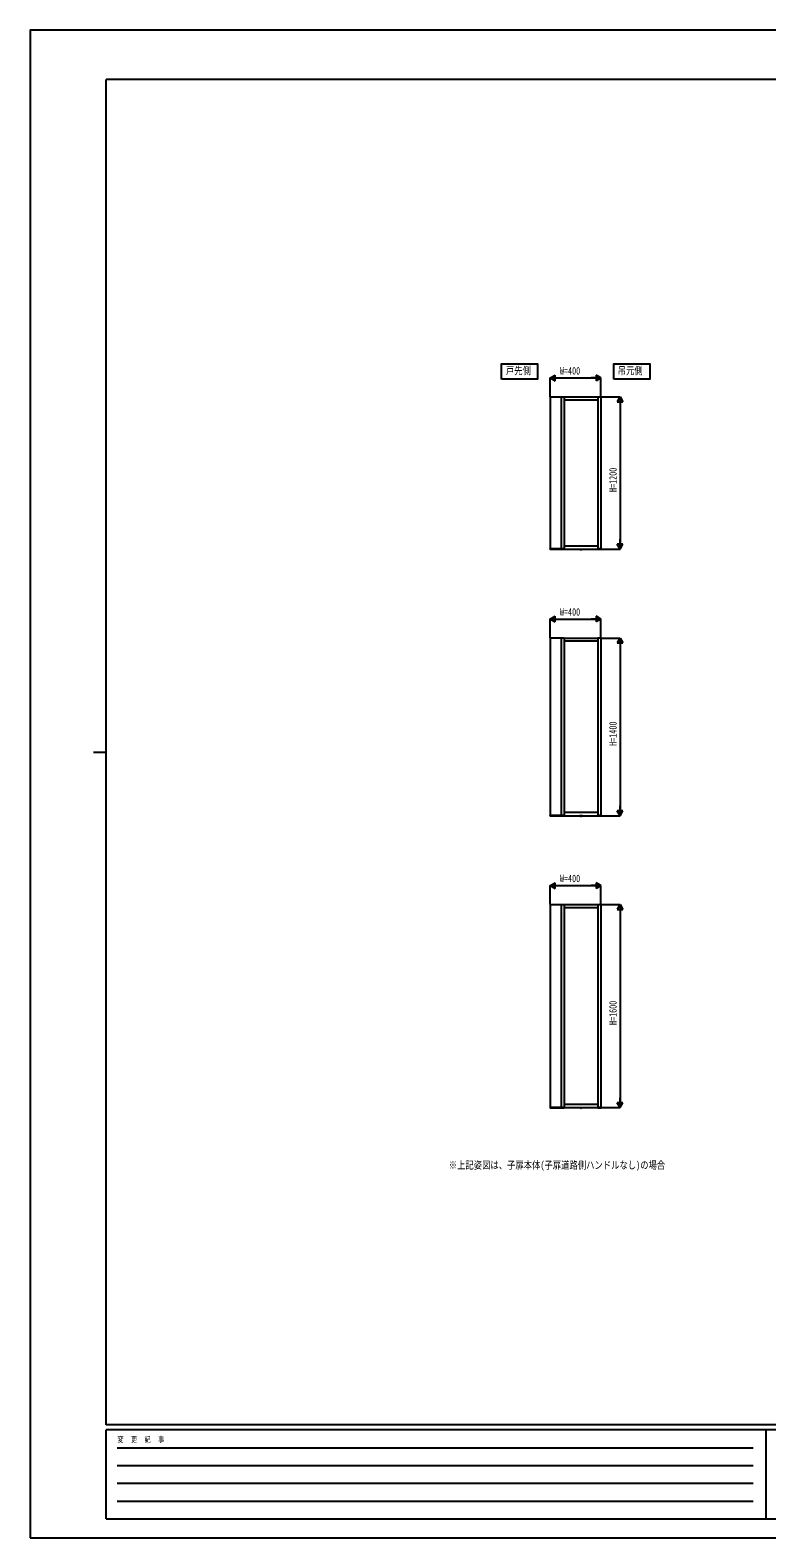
# Model space of a CAD drawing. Units: millimetres, scale not verified. Extents: x -8410 to 8410, y -5940 to 5940.
# Drawn here: x -8410 to -2602, y -5940 to 5940 of the extents above; entities that cross this region are included whole.
import ezdxf
from ezdxf.enums import TextEntityAlignment as Align

# ---------------------------------------------------------------- set-up
doc = ezdxf.new("R2010")
doc.units = ezdxf.units.MM
doc.header["$LTSCALE"] = 30
for name, color, linetype in [('0-1_USER1', 3, 'Continuous'), ('0-2_YKK_A1', 4, 'Continuous'), ('0-3_YKK_D', 6, 'Continuous'), ('0-4_YKK_ZWAK', 7, 'Continuous')]:
    doc.layers.add(name, color=color, linetype=linetype)
doc.styles.add('ＭＳ ゴシック', font='')
doc.styles.get('ＭＳ ゴシック').set_extended_font_data('MS Gothic')

msp = doc.modelspace()

# ---------------------------------------------------------------- linework, layer by layer
at = {"layer": '0-1_USER1'}
for points in [[(-4695.29, 3190), (-4695.29, 3310), (-4409.96, 3310), (-4409.96, 3190)], [(-3809.96, 3190), (-3809.96, 3310), (-3524.63, 3310), (-3524.63, 3190)]]:
    msp.add_lwpolyline(points, close=True, dxfattribs=at)
at = {"layer": '0-2_YKK_A1'}
for p, q in [((-4310.35, 3050.03), (-4310.46, 3048)), ((-4309.96, 3048), (-4309.96, 1852)), ((-4199.96, 3048), (-4309.96, 3048)), ((-4309.85, 3050.5), (-4200.57, 3050.5)), ((-4224.96, 3048), (-4224.96, 1852)), ((-4199.96, 3050), (-3934.96, 3050)), ((-4199.96, 3050), (-4199.96, 1850)), ((-3934.96, 3025), (-4199.96, 3025)), ((-3934.85, 3050.03), (-3934.96, 3048)), ((-3934.96, 3050), (-3934.96, 1850)), ((-3909.96, 3048), (-3934.96, 3048)), ((-3934.35, 3050.5), (-3910.07, 3050.5)), ((-3909.96, 3048), (-3909.96, 1852)), ((-4310.35, 1849.97), (-4310.46, 1852)), ((-4199.96, 1852), (-4309.96, 1852)), ((-4309.85, 1849.5), (-4200.57, 1849.5)), ((-3934.96, 1875), (-4199.96, 1875)), ((-4199.96, 1850), (-3934.96, 1850)), ((-4079.96, 1850), (-4079.96, 1848)), ((-4054.96, 1848), (-4079.96, 1848)), ((-4063.71, 1848), (-4071.21, 1848)), ((-4071.21, 1848), (-4071.21, 1847.49)), ((-4063.71, 1847.49), (-4071.21, 1847.49)), ((-4067.46, 1850), (-4067.46, 1843.4)), ((-4063.71, 1848), (-4063.71, 1847.49)), ((-4054.96, 1850), (-4054.96, 1848)), ((-3909.96, 1852), (-3934.96, 1852)), ((-3934.85, 1849.97), (-3934.96, 1852)), ((-3934.35, 1849.5), (-3910.07, 1849.5)), ((-4310.35, 1150.03), (-4310.46, 1148)), ((-4309.96, 1148), (-4309.96, -248)), ((-4199.96, 1148), (-4309.96, 1148)), ((-4309.85, 1150.5), (-4200.57, 1150.5)), ((-4224.96, 1148), (-4224.96, -248)), ((-4199.96, 1150), (-3934.96, 1150)), ((-4199.96, 1150), (-4199.96, -250)), ((-3934.96, 1125), (-4199.96, 1125)), ((-3934.85, 1150.03), (-3934.96, 1148)), ((-3934.96, 1150), (-3934.96, -250)), ((-3909.96, 1148), (-3934.96, 1148)), ((-3934.35, 1150.5), (-3910.07, 1150.5)), ((-3909.96, 1148), (-3909.96, -248)), ((-3934.96, -225), (-4199.96, -225)), ((-4310.35, -250.03), (-4310.46, -248)), ((-4199.96, -248), (-4309.96, -248)), ((-4309.85, -250.5), (-4200.57, -250.5)), ((-4199.96, -250), (-3934.96, -250)), ((-4079.96, -250), (-4079.96, -252)), ((-4054.96, -252), (-4079.96, -252)), ((-4063.71, -252), (-4071.21, -252)), ((-4071.21, -252), (-4071.21, -252.51)), ((-4063.71, -252.51), (-4071.21, -252.51)), ((-4067.46, -250), (-4067.46, -256.6)), ((-4063.71, -252), (-4063.71, -252.51)), ((-4054.96, -250), (-4054.96, -252)), ((-3909.96, -248), (-3934.96, -248)), ((-3934.85, -250.03), (-3934.96, -248)), ((-3934.35, -250.5), (-3910.07, -250.5)), ((-4310.35, -949.97), (-4310.46, -952)), ((-4309.85, -949.5), (-4200.57, -949.5)), ((-4199.96, -950), (-3934.96, -950)), ((-4199.96, -950), (-4199.96, -2550)), ((-3934.85, -949.97), (-3934.96, -952)), ((-3934.96, -950), (-3934.96, -2550)), ((-3934.35, -949.5), (-3910.07, -949.5)), ((-4309.96, -952), (-4309.96, -2548)), ((-4199.96, -952), (-4309.96, -952)), ((-4224.96, -952), (-4224.96, -2548)), ((-3934.96, -975), (-4199.96, -975)), ((-3909.96, -952), (-3934.96, -952)), ((-3909.96, -952), (-3909.96, -2548)), ((-4310.35, -2550.03), (-4310.46, -2548)), ((-4199.96, -2548), (-4309.96, -2548)), ((-4309.85, -2550.5), (-4200.57, -2550.5)), ((-3934.96, -2525), (-4199.96, -2525)), ((-4199.96, -2550), (-3934.96, -2550)), ((-4079.96, -2550), (-4079.96, -2552)), ((-4054.96, -2552), (-4079.96, -2552)), ((-4063.71, -2552), (-4071.21, -2552)), ((-4071.21, -2552), (-4071.21, -2552.51)), ((-4063.71, -2552.51), (-4071.21, -2552.51)), ((-4067.46, -2550), (-4067.46, -2556.6)), ((-4063.71, -2552), (-4063.71, -2552.51)), ((-4054.96, -2550), (-4054.96, -2552)), ((-3909.96, -2548), (-3934.96, -2548)), ((-3934.85, -2550.03), (-3934.96, -2548)), ((-3934.35, -2550.5), (-3910.07, -2550.5))]:
    msp.add_line(p, q, dxfattribs=at)
for points in [[(-4200.07, 3050.03), (-4199.96, 3048), (-4310.46, 3048)], [(-3909.57, 3050.03), (-3909.46, 3048), (-3934.96, 3048)], [(-4200.07, 1849.97), (-4199.96, 1852), (-4310.46, 1852)], [(-4069.51, 1845.99), (-4068.61, 1847.85), (-4067.46, 1848.46)], [(-4065.41, 1845.99), (-4066.32, 1847.85), (-4067.46, 1848.46)], [(-3909.57, 1849.97), (-3909.46, 1852), (-3934.96, 1852)], [(-4200.07, 1150.03), (-4199.96, 1148), (-4310.46, 1148)], [(-3909.57, 1150.03), (-3909.46, 1148), (-3934.96, 1148)], [(-4200.07, -250.03), (-4199.96, -248), (-4310.46, -248)], [(-4069.51, -254.01), (-4068.61, -252.15), (-4067.46, -251.54)], [(-4065.41, -254.01), (-4066.32, -252.15), (-4067.46, -251.54)], [(-3909.57, -250.03), (-3909.46, -248), (-3934.96, -248)], [(-4200.07, -949.97), (-4199.96, -952), (-4310.46, -952)], [(-3909.57, -949.97), (-3909.46, -952), (-3934.96, -952)], [(-4200.07, -2550.03), (-4199.96, -2548), (-4310.46, -2548)], [(-4069.51, -2554.01), (-4068.61, -2552.15), (-4067.46, -2551.54)], [(-4065.41, -2554.01), (-4066.32, -2552.15), (-4067.46, -2551.54)], [(-3909.57, -2550.03), (-3909.46, -2548), (-3934.96, -2548)]]:
    msp.add_lwpolyline(points, dxfattribs=at)
for centre, radius, start, end in [((-4309.85, 3050), 0.5, 90, 177), ((-4200.57, 3050), 0.5, 3, 90), ((-3934.35, 3050), 0.5, 90, 177), ((-3910.07, 3050), 0.5, 3, 90), ((-4309.85, 1850), 0.5, 183, 270), ((-4200.57, 1850), 0.5, 270, 357), ((-4067.46, 1850.03), 4.53, 214.06671, 325.93329), ((-3934.35, 1850), 0.5, 183, 270), ((-3910.07, 1850), 0.5, 270, 357), ((-4309.85, 1150), 0.5, 90, 177), ((-4200.57, 1150), 0.5, 3, 90), ((-3934.35, 1150), 0.5, 90, 177), ((-3910.07, 1150), 0.5, 3, 90), ((-4309.85, -250), 0.5, 183, 270), ((-4200.57, -250), 0.5, 270, 357), ((-4067.46, -249.97), 4.53, 214.06671, 325.93329), ((-3934.35, -250), 0.5, 183, 270), ((-3910.07, -250), 0.5, 270, 357), ((-4309.85, -950), 0.5, 90, 177), ((-4200.57, -950), 0.5, 3, 90), ((-3934.35, -950), 0.5, 90, 177), ((-3910.07, -950), 0.5, 3, 90), ((-4309.85, -2550), 0.5, 183, 270), ((-4200.57, -2550), 0.5, 270, 357), ((-4067.46, -2549.97), 4.53, 214.06671, 325.93329), ((-3934.35, -2550), 0.5, 183, 270), ((-3910.07, -2550), 0.5, 270, 357)]:
    msp.add_arc(centre, radius, start, end, dxfattribs=at)
at = {"layer": '0-3_YKK_D'}
for p, q in [((-4309.96, 3200), (-4270.99, 3222.5)), ((-4270.99, 3177.5), (-4270.99, 3222.5)), ((-3909.96, 3200), (-3948.93, 3222.5)), ((-3948.93, 3222.5), (-3948.93, 3177.5)), ((-4309.96, 3052), (-4309.96, 3201)), ((-4309.96, 3200), (-4270.99, 3177.5)), ((-4309.96, 3200), (-4232.02, 3200)), ((-4264.96, 3200), (-3954.96, 3200)), ((-3909.96, 3200), (-3987.9, 3200)), ((-3909.96, 3200), (-3948.93, 3177.5)), ((-3909.96, 3052), (-3909.96, 3201)), ((-3907.96, 3050), (-3758.96, 3050)), ((-3759.96, 3050), (-3782.46, 3011.03)), ((-3782.46, 3011.03), (-3737.46, 3011.03)), ((-3759.96, 3050), (-3737.46, 3011.03)), ((-3759.96, 3050), (-3759.96, 2972.06)), ((-3759.96, 3005), (-3759.96, 1895)), ((-3759.96, 1850), (-3759.96, 1927.94)), ((-3907.96, 1850), (-3758.96, 1850)), ((-3759.96, 1850), (-3782.46, 1888.97)), ((-3737.46, 1888.97), (-3782.46, 1888.97)), ((-3759.96, 1850), (-3737.46, 1888.97)), ((-4309.96, 1300), (-4270.99, 1322.5)), ((-4270.99, 1277.5), (-4270.99, 1322.5)), ((-3909.96, 1300), (-3948.93, 1322.5)), ((-3948.93, 1322.5), (-3948.93, 1277.5)), ((-4309.96, 1152), (-4309.96, 1301)), ((-4309.96, 1300), (-4270.99, 1277.5)), ((-4309.96, 1300), (-4232.02, 1300)), ((-4264.96, 1300), (-3954.96, 1300)), ((-3909.96, 1300), (-3987.9, 1300)), ((-3909.96, 1300), (-3948.93, 1277.5)), ((-3909.96, 1152), (-3909.96, 1301)), ((-3907.96, 1150), (-3758.96, 1150)), ((-3759.96, 1150), (-3782.46, 1111.03)), ((-3782.46, 1111.03), (-3737.46, 1111.03)), ((-3759.96, 1150), (-3737.46, 1111.03)), ((-3759.96, 1150), (-3759.96, 1072.06)), ((-3759.96, 1105), (-3759.96, -205)), ((-3759.96, -250), (-3782.46, -211.03)), ((-3737.46, -211.03), (-3782.46, -211.03)), ((-3759.96, -250), (-3759.96, -172.06)), ((-3759.96, -250), (-3737.46, -211.03)), ((-3907.96, -250), (-3758.96, -250)), ((-4309.96, -800), (-4270.99, -777.5)), ((-4309.96, -948), (-4309.96, -799)), ((-4309.96, -800), (-4270.99, -822.5)), ((-4309.96, -800), (-4232.02, -800)), ((-4270.99, -822.5), (-4270.99, -777.5)), ((-4264.96, -800), (-3954.96, -800)), ((-3909.96, -800), (-3987.9, -800)), ((-3909.96, -800), (-3948.93, -777.5)), ((-3948.93, -777.5), (-3948.93, -822.5)), ((-3909.96, -800), (-3948.93, -822.5)), ((-3909.96, -948), (-3909.96, -799)), ((-3907.96, -950), (-3758.96, -950)), ((-3759.96, -950), (-3782.46, -988.97)), ((-3759.96, -950), (-3737.46, -988.97)), ((-3759.96, -950), (-3759.96, -1027.94)), ((-3782.46, -988.97), (-3737.46, -988.97)), ((-3759.96, -995), (-3759.96, -2505)), ((-3759.96, -2550), (-3759.96, -2472.06)), ((-3907.96, -2550), (-3758.96, -2550)), ((-3759.96, -2550), (-3782.46, -2511.03)), ((-3737.46, -2511.03), (-3782.46, -2511.03)), ((-3759.96, -2550), (-3737.46, -2511.03))]:
    msp.add_line(p, q, dxfattribs=at)
at = {"layer": '0-4_YKK_ZWAK'}
for p, q in [((7790.04, 5550), (-7809.96, 5550)), ((-7809.96, -5050), (-7809.96, 5550)), ((-7909.96, 250), (-7809.96, 250)), ((7790.04, -5050), (-7809.96, -5050)), ((-2609.96, -5090), (-7809.96, -5090)), ((-7809.96, -5790), (-7809.96, -5090)), ((-2609.96, -5090), (-2609.96, -5790)), ((-9.96, -5090), (-2609.96, -5090)), ((-7724.96, -5230), (-2709.96, -5230)), ((-7724.96, -5370), (-2709.96, -5370)), ((-7724.96, -5510), (-2709.96, -5510)), ((-7724.96, -5650), (-2709.96, -5650)), ((-7809.96, -5790), (-2609.96, -5790)), ((-2609.96, -5790), (-9.96, -5790))]:
    msp.add_line(p, q, dxfattribs=at)
msp.add_lwpolyline([(-8410, -5940), (8410, -5940), (8410, 5940), (-8410, 5940)], close=True, dxfattribs=at)

# ---------------------------------------------------------------- texts
at = {"layer": '0-1_USER1', "style": 'ＭＳ ゴシック', "width": 0.8}
for s, p in [('戸先側', (-4659.29, 3210)), ('吊元側', (-3778.23, 3210)), ('※上記姿図は、子扉本体(子扉道路側ハンドルなし)の場合', (-5109.96, -3050))]:
    msp.add_text(s, height=58.65, dxfattribs=at).set_placement(p, align=Align.BOTTOM_LEFT)
at = {"layer": '0-3_YKK_D', "style": 'ＭＳ ゴシック', "width": 0.8}
for p in [(-4233.69, 3209), (-4233.69, 1309), (-4233.69, -791)]:
    msp.add_text('W=400', height=58.65, dxfattribs=at).set_placement(p, align=Align.BOTTOM_LEFT)
for s, p in [('H=1200', (-3768.96, 2300.67)), ('H=1400', (-3768.96, 300.67)), ('H=1600', (-3768.96, -1899.33))]:
    msp.add_text(s, height=58.65, rotation=90, dxfattribs=at).set_placement(p, align=Align.BOTTOM_LEFT)
at = {"layer": '0-4_YKK_ZWAK', "style": 'ＭＳ ゴシック', "width": 0.8}
msp.add_text('変  更  記  事', height=43.99, dxfattribs=at).set_placement((-7722.62, -5200), align=Align.BOTTOM_LEFT)

doc.saveas('drawing.dxf')
